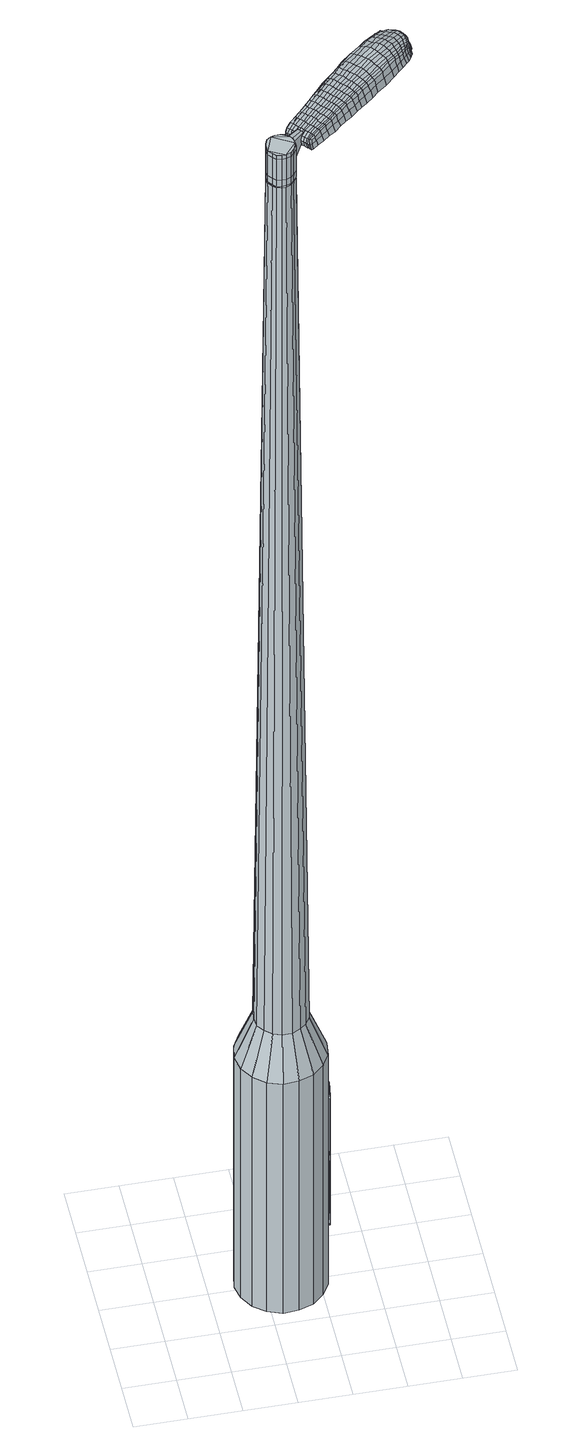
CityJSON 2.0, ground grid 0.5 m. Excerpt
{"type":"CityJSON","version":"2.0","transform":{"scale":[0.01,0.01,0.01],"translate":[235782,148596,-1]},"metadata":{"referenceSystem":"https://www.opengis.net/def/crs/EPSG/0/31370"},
"CityObjects":{
"object1":{"type":"GenericCityObject","attributes":{"cluster":1,"mean_distance_to_centroid":0.271,"new_centroid_x":235783.17,"new_centroid_y":148597.03,"mean_distance_to_camera":8.84,"H1":-27.48,"H2":-46.46,"Z_final":111.24,"cluster2":-1,"proj_x":235786.15,"proj_y":148600.44,"id_line":62622,"bearing_l":131.19,"distance":4.54,"orientation":"right","G_obj":41.19},"geometry":[{"type":"MultiSurface","lod":"2","boundaries":[[[0,1,2,3]],[[1,4,5,2]],[[4,6,7,5]],[[6,8,9,7]],[[8,10,11,9]],[[10,12,13,11]],[[12,14,15,13]],[[14,16,17,15]],[[16,18,19,17]],[[18,20,21,19]],[[20,22,23,21]],[[22,24,25,23]],[[24,26,27,25]],[[26,28,29,27]],[[28,30,31,29]],[[30,32,33,31]],[[32,34,35,33]],[[34,0,3,35]],[[36,37,38,39]],[[38,40,41,42]],[[41,43,42]],[[42,44,45,46]],[[45,47,46]],[[46,48,49,50]],[[49,51,50]],[[42,46,50,38]],[[50,52,39,38]],[[53,36,39]],[[2,5,7,35]],[[7,9,11,15]],[[11,13,15]],[[15,17,19,23]],[[19,21,23]],[[23,25,27,31]],[[27,29,31]],[[15,23,31,7]],[[31,33,35,7]],[[3,2,35]],[[1,0,54,55]],[[0,34,56,54]],[[34,32,57,56]],[[32,30,58,57]],[[30,28,59,58]],[[28,26,60,59]],[[26,24,61,60]],[[24,22,62,61]],[[22,20,63,62]],[[20,18,64,63]],[[18,16,65,64]],[[16,14,66,65]],[[14,12,67,66]],[[12,10,68,67]],[[10,8,69,68]],[[8,6,70,69]],[[6,4,71,70]],[[4,1,55,71]],[[55,54,72,73]],[[54,56,74,72]],[[56,57,75,74]],[[57,58,76,75]],[[58,59,77,76]],[[59,60,78,77]],[[60,61,79,78]],[[61,62,80,79]],[[62,63,81,80]],[[63,64,82,81]],[[64,65,83,82]],[[65,66,84,83]],[[66,67,85,84]],[[67,68,86,85]],[[68,69,87,86]],[[69,70,88,87]],[[70,71,89,88]],[[71,55,73,89]],[[90,91,92,73]],[[93,94,91,90]],[[75,95,94,93]],[[76,96,95,75]],[[97,98,96,76]],[[99,100,98,97]],[[101,102,100,99]],[[103,104,102,101]],[[105,106,104,103]],[[107,108,106,105]],[[109,110,108,107]],[[84,111,110,109]],[[85,112,111,84]],[[113,114,112,85]],[[87,115,114,113]],[[116,117,115,87]],[[89,118,117,116]],[[73,92,118,89]],[[119,120,121,122]],[[123,119,122,124]],[[125,123,124,126]],[[127,125,126,128]],[[129,127,128,130]],[[131,129,130,132]],[[133,131,132,134]],[[135,133,134,136]],[[137,135,136,138]],[[139,137,138,140]],[[141,139,140,142]],[[143,141,142,144]],[[145,143,144,146]],[[147,145,146,148]],[[149,147,148,150]],[[151,149,150,152]],[[72,90,73]],[[72,74,93,90]],[[74,75,93]],[[77,97,76]],[[77,78,99,97]],[[78,79,101,99]],[[79,80,103,101]],[[80,81,105,103]],[[81,82,107,105]],[[82,83,109,107]],[[83,84,109]],[[86,113,85]],[[86,87,113]],[[88,116,87]],[[88,89,116]],[[153,92,91]],[[154,117,118]],[[154,115,117]],[[155,114,115]],[[155,112,114]],[[156,110,111]],[[156,157,108,110]],[[157,158,106,108]],[[158,159,104,106]],[[159,160,102,104]],[[160,161,100,102]],[[161,162,98,100]],[[162,96,98]],[[163,94,95]],[[163,153,91,94]],[[39,52,151,164]],[[92,153,165,152]],[[53,39,164,120]],[[153,163,121,165]],[[36,53,120,119]],[[163,95,122,121]],[[37,36,119,123]],[[95,96,124,122]],[[38,37,123,125]],[[96,162,126,124]],[[40,38,125,127]],[[162,161,128,126]],[[41,40,127,129]],[[161,160,130,128]],[[43,41,129,131]],[[160,159,132,130]],[[42,43,131,133]],[[159,158,134,132]],[[44,42,133,135]],[[158,157,136,134]],[[45,44,135,137]],[[157,156,138,136]],[[47,45,137,139]],[[156,111,140,138]],[[46,47,139,141]],[[111,112,142,140]],[[48,46,141,143]],[[112,155,144,142]],[[49,48,143,145]],[[155,115,146,144]],[[51,49,145,147]],[[115,154,148,146]],[[50,51,147,149]],[[154,118,150,148]],[[52,50,149,151]],[[118,92,152,150]],[[151,152,166,167]],[[152,165,168,166]],[[165,121,169,168]],[[121,120,170,169]],[[120,164,171,170]],[[164,151,167,171]],[[172,173,174,175]],[[176,172,175,177]],[[172,176,178,179]],[[173,172,179,180]],[[181,182,183,184]],[[185,181,184,186]],[[181,185,187,188]],[[182,181,188,189]],[[190,191,192,193]],[[194,190,193,195]],[[190,194,196,197]],[[191,190,197,198]],[[199,200,201,202]],[[203,199,202,204]],[[199,203,205,206]],[[200,199,206,207]],[[208,209,210,211]],[[212,208,211,213]],[[208,212,214,215]],[[209,208,215,216]],[[217,218,219,220]],[[221,217,220,222]],[[217,221,223,224]],[[218,217,224,225]],[[226,227,228,229]],[[218,226,229,219]],[[226,218,225,230]],[[227,226,230,231]],[[232,233,234,235]],[[227,232,235,228]],[[232,227,231,236]],[[233,232,236,237]],[[238,176,177,239]],[[233,238,239,234]],[[238,233,237,240]],[[176,238,240,178]],[[241,242,243,244]],[[245,241,244,246]],[[241,245,247,248]],[[242,241,248,249]],[[250,251,252,253]],[[242,250,253,243]],[[250,242,249,254]],[[251,250,254,255]],[[256,257,258,259]],[[251,256,259,252]],[[256,251,255,260]],[[257,256,260,261]],[[262,263,264,265]],[[257,262,265,258]],[[262,257,261,266]],[[263,262,266,267]],[[268,173,180,269]],[[263,268,269,264]],[[268,263,267,270]],[[173,268,270,174]],[[271,272,273,274]],[[275,271,274,276]],[[271,275,277,278]],[[272,271,278,279]],[[280,281,282,283]],[[272,280,283,273]],[[280,272,279,284]],[[281,280,284,285]],[[286,287,288,289]],[[281,286,289,282]],[[286,281,285,290]],[[287,286,290,291]],[[292,185,186,293]],[[287,292,293,288]],[[292,287,291,294]],[[185,292,294,187]],[[295,296,297,298]],[[299,295,298,300]],[[295,299,301,302]],[[296,295,302,303]],[[304,305,306,307]],[[296,304,307,297]],[[304,296,303,308]],[[305,304,308,309]],[[310,311,312,313]],[[305,310,313,306]],[[310,305,309,314]],[[311,310,314,315]],[[316,317,318,319]],[[311,316,319,312]],[[316,311,315,320]],[[317,316,320,321]],[[322,182,189,323]],[[317,322,323,318]],[[322,317,321,324]],[[182,322,324,183]],[[325,211,210,326]],[[327,325,326,328]],[[325,327,329,330]],[[211,325,330,213]],[[331,327,328,332]],[[333,331,332,334]],[[331,333,335,336]],[[327,331,336,329]],[[337,333,334,338]],[[339,337,338,340]],[[337,339,341,342]],[[333,337,342,335]],[[343,339,340,344]],[[345,343,344,346]],[[343,345,347,348]],[[339,343,348,341]],[[349,345,346,350]],[[200,349,350,201]],[[349,200,207,351]],[[345,349,351,347]],[[352,353,198,197]],[[354,352,197,196]],[[352,354,355,356]],[[353,352,356,357]],[[358,359,357,356]],[[360,358,356,355]],[[358,360,361,362]],[[359,358,362,363]],[[364,365,363,362]],[[366,364,362,361]],[[364,366,367,368]],[[365,364,368,369]],[[370,371,369,368]],[[372,370,368,367]],[[370,372,205,203]],[[371,370,203,204]],[[373,374,375,376]],[[275,373,376,277]],[[373,275,276,377]],[[374,373,377,378]],[[379,194,195,380]],[[374,379,380,375]],[[379,374,378,381]],[[194,379,381,196]],[[382,383,384,385]],[[221,382,385,223]],[[382,221,222,386]],[[383,382,386,387]],[[388,389,390,391]],[[383,388,391,384]],[[388,383,387,392]],[[389,388,392,393]],[[394,191,198,395]],[[389,394,395,390]],[[394,389,393,396]],[[191,394,396,192]],[[397,398,399,400]],[[179,397,400,180]],[[397,179,178,401]],[[398,397,401,402]],[[403,404,405,406]],[[398,403,406,399]],[[403,398,402,407]],[[404,403,407,408]],[[409,202,201,410]],[[404,409,410,405]],[[409,404,408,411]],[[202,409,411,204]],[[412,413,414,415]],[[184,412,415,186]],[[412,184,183,416]],[[413,412,416,417]],[[418,206,205,419]],[[413,418,419,414]],[[418,413,417,420]],[[206,418,420,207]],[[421,422,423,424]],[[299,421,424,301]],[[421,299,300,425]],[[422,421,425,426]],[[427,212,213,428]],[[422,427,428,423]],[[427,422,426,429]],[[212,427,429,214]],[[430,431,432,433]],[[245,430,433,247]],[[430,245,246,434]],[[431,430,434,435]],[[436,437,438,439]],[[431,436,439,432]],[[436,431,435,440]],[[437,436,440,441]],[[442,209,216,443]],[[437,442,443,438]],[[442,437,441,444]],[[209,442,444,210]],[[445,446,435,434]],[[244,445,434,246]],[[445,244,243,447]],[[446,445,447,448]],[[449,450,441,440]],[[446,449,440,435]],[[449,446,448,451]],[[450,449,451,452]],[[453,326,210,444]],[[450,453,444,441]],[[453,450,452,454]],[[326,453,454,328]],[[455,456,457,458]],[[302,455,458,303]],[[455,302,301,424]],[[456,455,424,423]],[[459,330,329,460]],[[456,459,460,457]],[[459,456,423,428]],[[330,459,428,213]],[[461,462,448,447]],[[253,461,447,243]],[[461,253,252,463]],[[462,461,463,464]],[[465,466,452,451]],[[462,465,451,448]],[[465,462,464,467]],[[466,465,467,468]],[[469,332,328,454]],[[466,469,454,452]],[[469,466,468,470]],[[332,469,470,334]],[[471,472,473,474]],[[308,471,474,309]],[[471,308,303,458]],[[472,471,458,457]],[[475,336,335,476]],[[472,475,476,473]],[[475,472,457,460]],[[336,475,460,329]],[[477,478,464,463]],[[259,477,463,252]],[[477,259,258,479]],[[478,477,479,480]],[[481,482,468,467]],[[478,481,467,464]],[[481,478,480,483]],[[482,481,483,484]],[[485,338,334,470]],[[482,485,470,468]],[[485,482,484,486]],[[338,485,486,340]],[[487,488,489,490]],[[314,487,490,315]],[[487,314,309,474]],[[488,487,474,473]],[[491,342,341,492]],[[488,491,492,489]],[[491,488,473,476]],[[342,491,476,335]],[[493,494,480,479]],[[265,493,479,258]],[[493,265,264,495]],[[494,493,495,496]],[[497,498,484,483]],[[494,497,483,480]],[[497,494,496,499]],[[498,497,499,500]],[[501,344,340,486]],[[498,501,486,484]],[[501,498,500,502]],[[344,501,502,346]],[[503,504,505,506]],[[320,503,506,321]],[[503,320,315,490]],[[504,503,490,489]],[[507,348,347,508]],[[504,507,508,505]],[[507,504,489,492]],[[348,507,492,341]],[[509,510,496,495]],[[269,509,495,264]],[[509,269,180,400]],[[510,509,400,399]],[[511,512,500,499]],[[510,511,499,496]],[[511,510,399,406]],[[512,511,406,405]],[[513,350,346,502]],[[512,513,502,500]],[[513,512,405,410]],[[350,513,410,201]],[[514,515,417,416]],[[324,514,416,183]],[[514,324,321,506]],[[515,514,506,505]],[[516,351,207,420]],[[515,516,420,417]],[[516,515,505,508]],[[351,516,508,347]],[[517,518,378,377]],[[274,517,377,276]],[[517,274,273,519]],[[518,517,519,520]],[[521,354,196,381]],[[518,521,381,378]],[[521,518,520,522]],[[354,521,522,355]],[[523,524,525,526]],[[224,523,526,225]],[[523,224,223,385]],[[524,523,385,384]],[[527,528,529,530]],[[524,527,530,525]],[[527,524,384,391]],[[528,527,391,390]],[[531,353,357,532]],[[528,531,532,529]],[[531,528,390,395]],[[353,531,395,198]],[[533,534,520,519]],[[283,533,519,273]],[[533,283,282,535]],[[534,533,535,536]],[[537,360,355,522]],[[534,537,522,520]],[[537,534,536,538]],[[360,537,538,361]],[[539,540,541,542]],[[230,539,542,231]],[[539,230,225,526]],[[540,539,526,525]],[[543,544,545,546]],[[540,543,546,541]],[[543,540,525,530]],[[544,543,530,529]],[[547,359,363,548]],[[544,547,548,545]],[[547,544,529,532]],[[359,547,532,357]],[[549,550,536,535]],[[289,549,535,282]],[[549,289,288,551]],[[550,549,551,552]],[[553,366,361,538]],[[550,553,538,536]],[[553,550,552,554]],[[366,553,554,367]],[[555,556,557,558]],[[236,555,558,237]],[[555,236,231,542]],[[556,555,542,541]],[[559,560,561,562]],[[556,559,562,557]],[[559,556,541,546]],[[560,559,546,545]],[[563,365,369,564]],[[560,563,564,561]],[[563,560,545,548]],[[365,563,548,363]],[[565,566,552,551]],[[293,565,551,288]],[[565,293,186,415]],[[566,565,415,414]],[[567,372,367,554]],[[566,567,554,552]],[[567,566,414,419]],[[372,567,419,205]],[[568,569,402,401]],[[240,568,401,178]],[[568,240,237,558]],[[569,568,558,557]],[[570,571,408,407]],[[569,570,407,402]],[[570,569,557,562]],[[571,570,562,561]],[[572,371,204,411]],[[571,572,411,408]],[[572,571,561,564]],[[371,572,564,369]],[[573,574,575,576]],[[576,575,577,578]],[[579,577,575,580]],[[580,575,574,581]],[[582,583,584,585]],[[585,584,586,587]],[[588,586,584,589]],[[589,584,583,590]],[[591,592,593,594]],[[594,593,595,596]],[[597,595,593,598]],[[598,593,592,599]],[[600,601,602,603]],[[603,602,604,605]],[[606,604,602,607]],[[607,602,601,608]],[[609,610,611,612]],[[612,611,613,614]],[[615,613,611,616]],[[616,611,610,617]],[[618,619,620,621]],[[621,620,622,623]],[[624,622,620,625]],[[625,620,619,626]],[[627,628,629,630]],[[630,629,619,618]],[[626,619,629,631]],[[631,629,628,632]],[[633,634,635,636]],[[636,635,628,627]],[[632,628,635,637]],[[637,635,634,638]],[[578,577,639,640]],[[640,639,634,633]],[[638,634,639,641]],[[641,639,577,579]],[[642,643,644,645]],[[645,644,646,647]],[[648,646,644,649]],[[649,644,643,650]],[[651,652,653,654]],[[654,653,643,642]],[[650,643,653,655]],[[655,653,652,656]],[[657,658,659,660]],[[660,659,652,651]],[[656,652,659,661]],[[661,659,658,662]],[[663,664,665,666]],[[666,665,658,657]],[[662,658,665,667]],[[667,665,664,668]],[[581,574,669,670]],[[670,669,664,663]],[[668,664,669,671]],[[671,669,574,573]],[[672,673,674,675]],[[675,674,676,677]],[[678,676,674,679]],[[679,674,673,680]],[[681,682,683,684]],[[684,683,673,672]],[[680,673,683,685]],[[685,683,682,686]],[[687,688,689,690]],[[690,689,682,681]],[[686,682,689,691]],[[691,689,688,692]],[[587,586,693,694]],[[694,693,688,687]],[[692,688,693,695]],[[695,693,586,588]],[[696,697,698,699]],[[699,698,700,701]],[[702,700,698,703]],[[703,698,697,704]],[[705,706,707,708]],[[708,707,697,696]],[[704,697,707,709]],[[709,707,706,710]],[[711,712,713,714]],[[714,713,706,705]],[[710,706,713,715]],[[715,713,712,716]],[[717,718,719,720]],[[720,719,712,711]],[[716,712,719,721]],[[721,719,718,722]],[[590,583,723,724]],[[724,723,718,717]],[[722,718,723,725]],[[725,723,583,582]],[[609,612,726,727]],[[727,726,728,729]],[[730,728,726,731]],[[731,726,612,614]],[[729,728,732,733]],[[733,732,734,735]],[[736,734,732,737]],[[737,732,728,730]],[[735,734,738,739]],[[739,738,740,741]],[[742,740,738,743]],[[743,738,734,736]],[[741,740,744,745]],[[745,744,746,747]],[[748,746,744,749]],[[749,744,740,742]],[[747,746,750,751]],[[751,750,601,600]],[[608,601,750,752]],[[752,750,746,748]],[[599,753,754,598]],[[598,754,755,597]],[[756,755,754,757]],[[757,754,753,758]],[[758,759,760,757]],[[757,760,761,756]],[[762,761,760,763]],[[763,760,759,764]],[[764,765,766,763]],[[763,766,767,762]],[[768,767,766,769]],[[769,766,765,770]],[[770,771,772,769]],[[769,772,773,768]],[[606,773,772,604]],[[604,772,771,605]],[[774,775,776,777]],[[777,776,676,678]],[[677,676,776,778]],[[778,776,775,779]],[[596,595,780,781]],[[781,780,775,774]],[[779,775,780,782]],[[782,780,595,597]],[[783,784,785,786]],[[786,785,622,624]],[[623,622,785,787]],[[787,785,784,788]],[[789,790,791,792]],[[792,791,784,783]],[[788,784,791,793]],[[793,791,790,794]],[[599,592,795,796]],[[796,795,790,789]],[[794,790,795,797]],[[797,795,592,591]],[[798,799,800,801]],[[801,800,580,581]],[[579,580,800,802]],[[802,800,799,803]],[[804,805,806,807]],[[807,806,799,798]],[[803,799,806,808]],[[808,806,805,809]],[[600,603,810,811]],[[811,810,805,804]],[[809,805,810,812]],[[812,810,603,605]],[[813,814,815,816]],[[816,815,585,587]],[[582,585,815,817]],[[817,815,814,818]],[[606,607,819,820]],[[820,819,814,813]],[[818,814,819,821]],[[821,819,607,608]],[[822,823,824,825]],[[825,824,700,702]],[[701,700,824,826]],[[826,824,823,827]],[[614,613,828,829]],[[829,828,823,822]],[[827,823,828,830]],[[830,828,613,615]],[[831,832,833,834]],[[834,833,646,648]],[[647,646,833,835]],[[835,833,832,836]],[[837,838,839,840]],[[840,839,832,831]],[[836,832,839,841]],[[841,839,838,842]],[[617,610,843,844]],[[844,843,838,837]],[[842,838,843,845]],[[845,843,610,609]],[[836,846,847,835]],[[835,847,645,647]],[[642,645,847,848]],[[848,847,846,849]],[[842,850,851,841]],[[841,851,846,836]],[[849,846,851,852]],[[852,851,850,853]],[[609,727,854,845]],[[845,854,850,842]],[[853,850,854,855]],[[855,854,727,729]],[[856,857,858]],[[858,857,703,704]],[[702,703,857,825]],[[825,857,822]],[[730,731,859,860]],[[860,859,857,856]],[[822,857,859,829]],[[829,859,731,614]],[[849,861,848]],[[848,861,654,642]],[[651,654,861,862]],[[862,861,863]],[[853,864,865,852]],[[852,865,861,849]],[[863,861,865,866]],[[866,865,864,867]],[[729,733,868,855]],[[855,868,864,853]],[[867,864,868,869]],[[869,868,733,735]],[[870,871,872]],[[872,871,709,710]],[[704,709,871,858]],[[858,871,870,856]],[[736,737,873,874]],[[874,873,870,872]],[[856,870,873,860]],[[860,873,737,730]],[[863,875,876,862]],[[862,876,660,651]],[[657,660,876,877]],[[877,876,875,878]],[[867,879,880,866]],[[866,880,875,863]],[[878,875,880,881]],[[881,880,879,882]],[[735,739,883,869]],[[869,883,879,867]],[[882,879,883,884]],[[884,883,739,741]],[[885,886,887,888]],[[888,887,715,716]],[[710,715,887,872]],[[887,886,872]],[[742,743,889,890]],[[890,889,886,885]],[[872,886,889,874]],[[874,889,743,736]],[[878,891,892,877]],[[877,892,666,657]],[[663,666,892,893]],[[893,892,891,894]],[[882,895,896,881]],[[881,896,891,878]],[[894,891,896,897]],[[897,896,895,898]],[[741,745,899,884]],[[884,899,895,882]],[[898,895,899,900]],[[900,899,745,747]],[[901,902,903,904]],[[904,903,721,722]],[[716,721,903,888]],[[888,903,902,885]],[[748,749,905,906]],[[906,905,902,901]],[[885,902,905,890]],[[890,905,749,742]],[[894,907,908,893]],[[893,908,670,663]],[[581,670,908,801]],[[801,908,907,798]],[[898,909,910,897]],[[897,910,907,894]],[[798,907,910,807]],[[807,910,909,804]],[[747,751,911,900]],[[900,911,909,898]],[[804,909,911,811]],[[811,911,751,600]],[[818,912,913,817]],[[817,913,725,582]],[[722,725,913,904]],[[904,913,912,901]],[[608,752,914,821]],[[821,914,912,818]],[[901,912,914,906]],[[906,914,752,748]],[[779,915,916,778]],[[778,916,675,677]],[[672,675,916,917]],[[917,916,915,918]],[[597,755,919,782]],[[782,919,915,779]],[[918,915,919,920]],[[920,919,755,756]],[[921,922,923,924]],[[924,923,625,626]],[[624,625,923,786]],[[786,923,922,783]],[[925,926,927,928]],[[928,927,922,921]],[[783,922,927,792]],[[792,927,926,789]],[[758,753,929,930]],[[930,929,926,925]],[[789,926,929,796]],[[796,929,753,599]],[[918,931,932,917]],[[917,932,684,672]],[[681,684,932,933]],[[933,932,931,934]],[[756,761,935,920]],[[920,935,931,918]],[[934,931,935,936]],[[936,935,761,762]],[[937,938,939,940]],[[940,939,631,632]],[[626,631,939,924]],[[924,939,938,921]],[[941,942,943,944]],[[944,943,938,937]],[[921,938,943,928]],[[928,943,942,925]],[[764,759,945,946]],[[946,945,942,941]],[[925,942,945,930]],[[930,945,759,758]],[[934,947,948,933]],[[933,948,690,681]],[[687,690,948,949]],[[949,948,947,950]],[[762,767,951,936]],[[936,951,947,934]],[[950,947,951,952]],[[952,951,767,768]],[[953,954,955,956]],[[956,955,637,638]],[[632,637,955,940]],[[940,955,954,937]],[[957,958,959,960]],[[960,959,954,953]],[[937,954,959,944]],[[944,959,958,941]],[[770,765,961,962]],[[962,961,958,957]],[[941,958,961,946]],[[946,961,765,764]],[[950,963,964,949]],[[949,964,694,687]],[[587,694,964,816]],[[816,964,963,813]],[[768,773,965,952]],[[952,965,963,950]],[[813,963,965,820]],[[820,965,773,606]],[[803,966,967,802]],[[802,967,641,579]],[[638,641,967,956]],[[956,967,966,953]],[[809,968,969,808]],[[808,969,966,803]],[[953,966,969,960]],[[960,969,968,957]],[[605,771,970,812]],[[812,970,968,809]],[[957,968,970,962]],[[962,970,771,770]],[[573,576,175,174]],[[576,578,177,175]],[[588,589,188,187]],[[589,590,189,188]],[[591,594,193,192]],[[594,596,195,193]],[[615,616,215,214]],[[616,617,216,215]],[[618,621,220,219]],[[621,623,222,220]],[[627,630,229,228]],[[630,618,219,229]],[[633,636,235,234]],[[636,627,228,235]],[[578,640,239,177]],[[640,633,234,239]],[[648,649,248,247]],[[649,650,249,248]],[[650,655,254,249]],[[655,656,255,254]],[[656,661,260,255]],[[661,662,261,260]],[[662,667,266,261]],[[667,668,267,266]],[[668,671,270,267]],[[671,573,174,270]],[[678,679,278,277]],[[679,680,279,278]],[[680,685,284,279]],[[685,686,285,284]],[[686,691,290,285]],[[691,692,291,290]],[[692,695,294,291]],[[695,588,187,294]],[[696,699,298,297]],[[699,701,300,298]],[[705,708,307,306]],[[708,696,297,307]],[[711,714,313,312]],[[714,705,306,313]],[[717,720,319,318]],[[720,711,312,319]],[[590,724,323,189]],[[724,717,318,323]],[[774,777,376,375]],[[777,678,277,376]],[[596,781,380,195]],[[781,774,375,380]],[[623,787,386,222]],[[787,788,387,386]],[[788,793,392,387]],[[793,794,393,392]],[[794,797,396,393]],[[797,591,192,396]],[[701,826,425,300]],[[826,827,426,425]],[[827,830,429,426]],[[830,615,214,429]],[[831,834,433,432]],[[834,648,247,433]],[[837,840,439,438]],[[840,831,432,439]],[[617,844,443,216]],[[844,837,438,443]],[[971,972,973,974]],[[975,976,974,973]],[[977,978,979,980]],[[981,982,983,984]],[[972,985,986,973]],[[987,975,973,986]],[[988,977,980,989]],[[990,991,982,981]],[[985,992,993,986]],[[993,994,987,986]],[[995,988,989,996]],[[997,991,990,998]],[[992,999,1000,993]],[[1000,1001,994,993]],[[1002,995,996,1003]],[[1004,997,998,1005]],[[1006,1007,1008,1009]],[[1010,1011,1007,1006]],[[1010,1012,1013,1011]],[[1012,1014,1015,1013]],[[1016,1017,1018,1019]],[[1020,1021,1017,1016]],[[1022,1023,1021,1020]],[[1024,1025,1023,1022]],[[1019,1008,1007,1016]],[[1016,1007,1011,1020]],[[1011,1013,1022,1020]],[[1013,1015,1024,1022]],[[980,979,976,975]],[[989,980,975,987]],[[994,996,989,987]],[[1001,1003,996,994]],[[981,984,978,977]],[[990,981,977,988]],[[998,990,988,995]],[[1005,998,995,1002]],[[982,1006,1009,983]],[[991,1010,1006,982]],[[1012,1010,991,997]],[[1014,1012,997,1004]],[[1026,1027,1028,1029]],[[1028,1030,1031,1032]],[[1028,1032,1033,1034]],[[1028,1034,1029]],[[1035,1026,1029,1036]],[[1037,1036,1029,1038]],[[1039,1038,1029]],[[1040,1028,1027,1041]],[[1042,1040,1041,1043]],[[1044,1042,1043,1045]],[[1046,1044,1045,1047]],[[1048,1046,1047,1049]],[[1049,1050,1051,1052]],[[1049,1052,1053,1054]],[[1049,1054,1055,1056]],[[1055,1057,1058,1059]],[[1055,1059,1060,1061]],[[1055,1061,1056]],[[1049,1056,1048]],[[1062,1063,1027,1026]],[[1064,1065,1030,1028]],[[1066,1067,1039,1029]],[[1063,1068,1041,1027]],[[1069,1064,1028,1040]],[[1068,1070,1043,1041]],[[1071,1069,1040,1042]],[[1070,1072,1045,1043]],[[1073,1071,1042,1044]],[[1072,1074,1047,1045]],[[1075,1073,1044,1046]],[[1074,1076,1049,1047]],[[1077,1075,1046,1048]],[[1076,1078,1050,1049]],[[1079,1080,1057,1055]],[[1081,1077,1048,1056]],[[1051,1050,1078,1082]],[[1052,1051,1082,1083]],[[1053,1052,1083,1084]],[[1054,1053,1084,1085]],[[1055,1054,1085,1079]],[[1086,1062,1026,1035]],[[1087,1086,1035,1036]],[[1088,1087,1036,1037]],[[1089,1088,1037,1038]],[[1067,1089,1038,1039]],[[1031,1030,1065,1090]],[[1058,1057,1080,1091]],[[1032,1031,1090,1092]],[[1033,1032,1092,1093]],[[1034,1033,1093,1094]],[[1029,1034,1094,1066]],[[1059,1058,1091,1095]],[[1060,1059,1095,1096]],[[1061,1060,1096,1097]],[[1056,1061,1097,1081]]]}]}
},
"vertices":[
[149,133,384],[156,120,384],[156,120,96],[149,133,96],[159,106,384],[159,106,96],[157,91,384],[157,91,96],[150,79,384],[150,79,96],[139,69,384],[139,69,96],[125,64,384],[125,64,96],[110,63,384],[110,63,96],[96,68,384],[96,68,96],[85,77,384],[85,77,96],[77,90,384],[77,90,96],[74,104,384],[74,104,96],[77,119,384],[77,119,96],[84,132,384],[84,132,96],[95,141,384],[95,141,96],[109,147,384],[109,147,96],[123,147,384],[123,147,96],[137,142,384],[137,142,96],[119,118,1524],[114,118,1524],[110,117,1524],[127,114,1524],[106,114,1524],[104,109,1524],[104,100,1524],[103,105,1524],[107,96,1524],[110,93,1524],[119,92,1524],[115,92,1524],[124,94,1524],[127,97,1524],[130,105,1524],[130,101,1524],[129,110,1524],[123,117,1524],[136,122,429],[140,114,429],[129,127,429],[121,130,429],[112,130,429],[104,127,429],[97,121,429],[93,113,429],[92,105,429],[93,96,429],[98,89,429],[105,83,429],[113,80,429],[122,80,429],[130,84,429],[136,89,429],[141,97,429],[142,106,429],[127,114,1483],[129,110,1483],[123,117,1483],[119,118,1483],[114,118,1483],[110,117,1483],[106,114,1483],[104,109,1483],[103,105,1483],[104,100,1483],[107,96,1483],[110,93,1483],[115,92,1483],[119,92,1483],[124,94,1483],[127,97,1483],[130,101,1483],[130,105,1483],[126,114,1483],[126,114,1485],[129,110,1485],[123,116,1483],[123,116,1485],[119,118,1485],[114,118,1485],[110,116,1483],[110,116,1485],[107,113,1483],[107,113,1485],[105,109,1483],[105,109,1485],[104,105,1483],[104,105,1485],[105,100,1483],[105,100,1485],[107,97,1483],[107,97,1485],[111,94,1483],[111,94,1485],[115,92,1485],[119,92,1485],[123,94,1483],[123,94,1485],[127,97,1485],[129,101,1483],[129,101,1485],[130,105,1485],[119,118,1519],[123,117,1519],[123,117,1493],[119,118,1493],[114,118,1519],[114,118,1493],[110,117,1519],[110,117,1493],[106,114,1519],[106,114,1493],[104,109,1519],[104,109,1493],[103,105,1519],[103,105,1493],[104,100,1519],[104,100,1493],[107,96,1519],[107,96,1493],[110,93,1519],[110,93,1493],[115,92,1519],[115,92,1493],[119,92,1519],[119,92,1493],[124,94,1519],[124,94,1493],[127,97,1519],[127,97,1493],[130,101,1519],[130,101,1493],[130,105,1519],[130,105,1493],[129,110,1519],[129,110,1493],[127,114,1485],[130,101,1485],[124,94,1485],[110,93,1485],[107,96,1485],[104,100,1485],[103,105,1485],[104,109,1485],[106,114,1485],[110,117,1485],[123,117,1485],[127,114,1519],[127,114,1493],[143,124,1513],[143,124,1518],[141,126,1513],[139,129,1513],[139,129,1518],[141,126,1518],[210,160,1519],[204,156,1518],[206,156,1509],[212,160,1510],[216,166,1519],[218,166,1510],[215,166,1526],[208,161,1525],[202,156,1525],[184,189,1519],[179,185,1518],[180,183,1525],[185,188,1525],[191,195,1519],[191,194,1526],[191,197,1510],[184,192,1510],[179,187,1509],[251,225,1519],[254,222,1519],[254,222,1513],[252,225,1513],[248,227,1519],[248,228,1513],[247,226,1524],[250,224,1524],[252,221,1524],[195,176,1530],[190,171,1529],[192,168,1529],[198,173,1530],[202,182,1531],[205,179,1531],[200,185,1530],[193,179,1530],[188,174,1529],[135,122,1512],[137,120,1512],[137,121,1517],[136,123,1517],[133,125,1512],[134,125,1517],[133,126,1506],[135,123,1506],[137,121,1506],[253,200,1519],[251,198,1519],[253,197,1512],[255,200,1512],[255,202,1518],[256,202,1512],[254,203,1522],[252,201,1523],[250,199,1524],[248,194,1519],[244,190,1519],[246,190,1512],[250,194,1512],[247,195,1524],[243,191,1525],[240,186,1519],[234,181,1519],[236,181,1511],[241,186,1511],[238,187,1526],[232,181,1526],[225,173,1519],[227,173,1510],[224,174,1526],[151,115,1513],[157,120,1513],[156,120,1518],[150,115,1517],[147,112,1512],[147,113,1516],[148,112,1506],[153,115,1507],[159,119,1507],[163,124,1514],[169,129,1515],[168,129,1520],[162,125,1519],[165,124,1507],[171,128,1507],[175,133,1515],[181,138,1516],[179,138,1522],[174,134,1521],[177,133,1508],[183,138,1508],[187,142,1517],[193,147,1517],[191,147,1524],[185,143,1523],[189,142,1508],[195,147,1509],[198,151,1518],[197,152,1524],[200,151,1509],[230,228,1519],[228,226,1519],[228,225,1524],[231,227,1523],[233,229,1518],[233,228,1522],[232,230,1512],[230,229,1512],[227,228,1512],[224,223,1519],[219,220,1519],[219,218,1525],[224,222,1524],[223,225,1512],[219,221,1512],[214,216,1519],[208,211,1519],[209,209,1526],[215,214,1526],[214,218,1511],[208,213,1511],[200,203,1519],[200,202,1526],[200,205,1510],[132,138,1513],[137,143,1513],[137,145,1507],[132,139,1507],[128,134,1512],[128,135,1506],[129,134,1516],[132,137,1517],[137,142,1518],[142,148,1514],[148,154,1515],[148,155,1507],[142,150,1507],[143,147,1519],[148,152,1520],[153,159,1515],[158,164,1516],[158,166,1508],[153,161,1508],[153,157,1521],[159,163,1522],[164,169,1517],[169,175,1517],[169,176,1509],[164,171,1508],[164,168,1523],[169,173,1524],[174,180,1518],[174,182,1509],[174,178,1524],[140,127,1519],[142,125,1519],[145,132,1520],[147,130,1520],[144,134,1520],[138,129,1519],[151,137,1522],[153,135,1522],[157,142,1523],[158,139,1523],[155,144,1523],[149,139,1521],[162,146,1524],[164,144,1524],[168,151,1525],[170,149,1525],[166,154,1525],[160,149,1524],[173,156,1526],[175,154,1526],[179,161,1527],[181,159,1527],[177,164,1527],[171,159,1526],[184,166,1528],[186,164,1528],[182,169,1528],[248,222,1527],[250,219,1527],[244,224,1526],[241,221,1527],[244,219,1528],[247,216,1528],[239,214,1529],[242,212,1529],[236,217,1528],[231,212,1530],[234,210,1530],[236,207,1530],[228,205,1531],[231,202,1531],[225,208,1530],[219,202,1531],[222,199,1531],[224,196,1531],[212,190,1531],[214,188,1531],[209,193,1531],[235,230,1518],[238,229,1519],[238,231,1513],[235,231,1513],[234,228,1523],[237,228,1523],[243,229,1519],[243,229,1513],[242,227,1524],[256,205,1518],[256,207,1518],[255,207,1523],[254,204,1523],[257,204,1513],[257,207,1513],[257,211,1519],[256,215,1519],[255,214,1524],[255,210,1523],[258,211,1513],[257,215,1513],[255,218,1519],[254,217,1524],[256,219,1513],[207,162,1528],[206,163,1528],[200,159,1528],[201,157,1527],[213,167,1528],[212,169,1529],[204,166,1529],[202,168,1530],[196,164,1529],[198,161,1528],[211,171,1529],[209,174,1530],[200,171,1530],[194,166,1529],[207,177,1531],[186,186,1528],[187,185,1529],[194,191,1529],[192,192,1528],[180,181,1527],[182,180,1528],[190,182,1529],[197,188,1530],[185,177,1528],[127,132,1512],[128,130,1512],[130,130,1517],[128,132,1517],[127,133,1506],[128,131,1506],[131,128,1512],[132,128,1517],[131,128,1506],[145,111,1512],[143,113,1512],[145,113,1506],[146,111,1506],[145,113,1517],[144,114,1517],[142,114,1512],[140,116,1512],[141,117,1506],[143,114,1506],[143,115,1517],[141,117,1517],[138,118,1512],[139,119,1506],[139,119,1517],[149,116,1519],[148,117,1519],[155,121,1520],[154,122,1520],[147,119,1519],[145,121,1519],[152,124,1520],[151,126,1520],[143,123,1519],[149,128,1520],[132,136,1519],[134,134,1519],[139,139,1520],[138,141,1520],[136,132,1519],[141,137,1520],[161,125,1521],[160,127,1521],[167,130,1522],[166,131,1522],[158,128,1521],[156,131,1521],[164,133,1522],[162,135,1523],[155,133,1522],[160,137,1523],[143,146,1521],[144,144,1521],[150,149,1522],[149,151,1522],[147,142,1521],[152,147,1522],[172,135,1523],[171,136,1523],[178,139,1524],[177,141,1524],[170,138,1523],[168,140,1524],[175,143,1525],[174,145,1525],[166,142,1524],[172,147,1525],[154,156,1523],[155,155,1523],[161,160,1524],[159,161,1524],[158,152,1524],[163,157,1525],[184,144,1525],[183,145,1525],[190,148,1526],[189,150,1526],[181,147,1526],[179,149,1526],[187,152,1527],[185,154,1527],[177,152,1526],[183,157,1527],[165,166,1525],[166,165,1525],[171,170,1526],[170,171,1526],[168,162,1526],[174,167,1527],[195,153,1527],[194,154,1527],[193,156,1527],[191,159,1528],[189,161,1528],[175,176,1527],[177,175,1527],[179,172,1528],[233,227,1525],[235,226,1525],[230,224,1526],[232,224,1526],[240,226,1526],[237,223,1527],[252,203,1525],[253,205,1525],[250,203,1526],[250,200,1525],[253,208,1525],[253,212,1526],[250,209,1527],[250,206,1526],[252,216,1526],[249,213,1527],[225,221,1526],[228,221,1527],[221,218,1527],[223,217,1528],[232,219,1528],[227,215,1529],[246,197,1526],[246,199,1527],[242,194,1528],[242,192,1527],[246,202,1527],[245,205,1528],[240,200,1529],[241,197,1528],[244,208,1528],[239,204,1530],[216,214,1528],[218,213,1529],[210,208,1528],[212,207,1529],[222,210,1529],[215,205,1530],[238,188,1528],[237,190,1528],[231,185,1529],[231,183,1528],[236,193,1529],[235,196,1530],[228,190,1530],[230,187,1530],[233,199,1530],[226,193,1531],[201,200,1529],[203,199,1529],[206,196,1530],[223,175,1528],[222,177,1529],[220,179,1530],[218,182,1530],[216,185,1531],[205,157,1509],[203,157,1518],[208,162,1518],[210,162,1509],[215,167,1519],[217,167,1510],[213,168,1525],[207,162,1525],[201,158,1525],[181,181,1525],[181,183,1518],[186,188,1518],[186,186,1525],[192,194,1519],[192,192,1525],[192,196,1510],[186,190,1509],[181,185,1509],[252,221,1513],[252,220,1519],[250,223,1519],[250,224,1513],[247,225,1519],[247,226,1513],[246,224,1524],[249,222,1524],[251,220,1524],[192,169,1528],[190,171,1528],[196,176,1529],[198,174,1529],[203,182,1529],[205,179,1529],[200,185,1529],[193,179,1529],[188,174,1528],[139,123,1516],[138,122,1512],[137,124,1512],[137,124,1516],[135,126,1512],[135,127,1516],[135,127,1506],[137,125,1506],[139,122,1506],[251,199,1512],[250,199,1519],[252,201,1518],[253,201,1512],[253,203,1518],[254,203,1512],[252,203,1522],[251,202,1523],[248,200,1523],[244,191,1512],[242,192,1519],[246,196,1519],[248,195,1512],[245,196,1524],[241,192,1525],[234,182,1511],[233,182,1519],[238,188,1519],[240,187,1511],[237,188,1525],[231,183,1526],[224,175,1519],[226,175,1510],[222,175,1526],[155,122,1518],[156,121,1513],[150,117,1513],[149,117,1517],[146,114,1512],[146,115,1515],[147,114,1506],[152,116,1506],[158,121,1507],[167,131,1520],[168,130,1514],[162,126,1514],[161,126,1519],[164,126,1507],[170,130,1507],[178,140,1522],[180,139,1516],[174,135,1515],[173,135,1521],[176,135,1508],[182,139,1508],[190,149,1523],[192,149,1517],[186,144,1516],[184,145,1522],[188,144,1508],[193,148,1508],[197,153,1517],[196,154,1524],[199,153,1509],[229,223,1523],[229,224,1519],[231,226,1518],[232,225,1523],[233,227,1518],[233,226,1522],[233,228,1512],[231,228,1512],[229,226,1512],[221,217,1525],[220,218,1519],[225,221,1519],[225,220,1524],[225,223,1512],[220,220,1512],[210,208,1526],[209,209,1519],[215,214,1519],[216,213,1525],[215,216,1511],[209,211,1511],[201,202,1519],[201,200,1526],[201,204,1510],[138,143,1507],[138,142,1513],[133,137,1513],[133,138,1506],[130,133,1512],[130,134,1506],[131,133,1515],[133,135,1517],[139,141,1518],[149,154,1507],[149,152,1514],[144,147,1514],[144,149,1507],[144,146,1519],[149,151,1520],[160,165,1508],[160,163,1516],[154,158,1515],[154,159,1508],[155,156,1521],[160,161,1522],[170,175,1508],[170,173,1517],[165,168,1516],[165,170,1508],[165,166,1522],[171,171,1523],[175,178,1517],[175,180,1509],[176,176,1524],[141,127,1518],[142,125,1518],[146,132,1519],[148,130,1519],[144,134,1519],[139,130,1518],[152,137,1520],[153,135,1520],[157,142,1521],[159,140,1521],[155,144,1521],[150,139,1520],[163,147,1523],[165,145,1523],[168,152,1524],[170,150,1524],[166,154,1524],[161,149,1523],[174,157,1525],[176,154,1525],[179,161,1526],[181,159,1526],[177,164,1526],[172,159,1525],[185,166,1527],[187,164,1527],[183,169,1527],[249,218,1526],[247,221,1526],[244,223,1525],[241,220,1526],[244,218,1526],[246,215,1526],[241,211,1528],[239,214,1528],[236,216,1527],[231,212,1528],[234,209,1529],[236,207,1529],[231,202,1530],[228,205,1530],[226,207,1529],[219,201,1530],[222,199,1530],[224,196,1530],[214,188,1530],[212,190,1530],[210,193,1530],[237,229,1513],[237,227,1518],[235,227,1518],[235,229,1512],[234,226,1523],[237,226,1523],[242,227,1519],[242,227,1513],[241,225,1523],[253,207,1523],[254,207,1518],[254,205,1518],[252,205,1523],[255,205,1512],[255,207,1512],[253,214,1523],[254,214,1519],[254,211,1519],[253,210,1523],[255,211,1513],[255,215,1513],[253,218,1519],[252,217,1524],[254,218,1513],[200,160,1527],[205,164,1527],[206,163,1527],[200,159,1526],[213,169,1527],[212,170,1528],[196,164,1528],[202,169,1528],[204,166,1528],[198,162,1527],[210,172,1528],[209,174,1529],[200,171,1529],[194,166,1528],[207,177,1529],[194,190,1528],[188,184,1527],[187,186,1527],[193,191,1527],[181,181,1526],[183,180,1527],[190,182,1528],[197,188,1528],[185,177,1527],[131,132,1516],[130,132,1512],[129,132,1512],[130,132,1516],[129,133,1506],[130,133,1506],[132,129,1512],[133,129,1516],[133,130,1506],[146,114,1506],[145,114,1512],[145,113,1512],[147,113,1506],[146,114,1516],[145,115,1516],[143,118,1506],[142,118,1512],[144,116,1512],[145,116,1506],[144,117,1516],[142,119,1516],[140,120,1512],[141,120,1506],[141,121,1516],[149,118,1518],[149,117,1518],[155,122,1519],[154,123,1519],[146,122,1518],[147,120,1518],[153,124,1519],[151,126,1519],[144,124,1518],[149,128,1519],[140,139,1519],[134,135,1518],[139,140,1519],[137,132,1518],[142,137,1519],[160,127,1520],[166,131,1521],[166,132,1521],[157,131,1520],[158,129,1520],[164,134,1521],[162,136,1521],[155,133,1520],[161,138,1521],[145,145,1520],[144,145,1520],[150,150,1521],[147,142,1520],[153,147,1521],[172,137,1522],[172,136,1522],[178,141,1523],[177,141,1523],[168,141,1522],[170,138,1522],[176,143,1523],[174,145,1524],[166,143,1523],[172,147,1524],[161,160,1523],[156,155,1522],[155,156,1522],[160,161,1523],[158,152,1522],[164,157,1523],[183,146,1524],[184,145,1524],[189,150,1525],[189,151,1525],[179,150,1525],[181,148,1524],[187,152,1525],[185,155,1526],[178,152,1525],[183,157,1526],[172,170,1525],[167,165,1524],[166,166,1524],[171,171,1525],[169,162,1524],[174,167,1525],[194,155,1526],[195,154,1526],[191,159,1527],[193,157,1526],[189,162,1527],[177,175,1526],[176,176,1526],[180,172,1526],[235,225,1524],[233,225,1524],[230,223,1525],[232,223,1525],[240,224,1525],[237,222,1525],[249,203,1525],[251,205,1524],[251,203,1524],[249,201,1525],[249,209,1526],[251,212,1525],[252,209,1524],[249,206,1525],[251,215,1525],[248,212,1526],[228,220,1526],[226,220,1526],[221,216,1526],[223,216,1527],[232,218,1526],[227,214,1527],[241,195,1527],[245,199,1526],[245,197,1526],[241,193,1526],[239,201,1528],[244,205,1527],[245,202,1526],[240,198,1527],[243,208,1527],[238,204,1528],[218,212,1527],[217,212,1527],[210,207,1527],[212,206,1528],[222,210,1528],[215,204,1529],[230,185,1528],[236,190,1527],[236,189,1527],[230,184,1527],[228,190,1529],[234,196,1529],[235,193,1528],[229,188,1528],[233,199,1529],[226,193,1530],[203,198,1528],[202,199,1528],[206,196,1529],[221,177,1528],[222,176,1528],[218,182,1529],[220,180,1529],[216,185,1530],[147,113,1508],[143,118,1508],[168,139,1509],[173,133,1509],[185,153,1510],[190,146,1510],[215,178,1512],[221,171,1512],[207,159,1511],[201,166,1511],[228,190,1513],[238,199,1514],[244,192,1514],[235,183,1513],[138,123,1508],[163,145,1509],[179,159,1510],[209,185,1512],[195,173,1511],[222,197,1513],[232,206,1514],[134,128,1508],[157,151,1509],[173,165,1510],[203,192,1512],[189,180,1511],[227,212,1514],[216,204,1513],[129,134,1508],[152,157,1509],[168,172,1510],[196,199,1512],[183,187,1511],[221,219,1514],[210,211,1513],[248,208,1514],[251,212,1514],[255,207,1514],[254,202,1514],[242,215,1514],[246,218,1514],[237,221,1514],[241,223,1514],[231,227,1514],[237,228,1514],[252,218,1515],[253,222,1515],[253,221,1515],[255,214,1515],[250,221,1515],[252,223,1515],[247,224,1515],[251,224,1515],[244,227,1515],[250,225,1515],[105,147,334],[109,148,334],[109,148,165],[96,143,171],[105,147,165],[102,145,165],[99,144,166],[97,144,167],[96,143,169],[102,145,334],[99,144,333],[97,144,332],[96,143,331],[96,143,328],[124,148,165],[124,148,334],[138,143,165],[138,143,334],[150,134,165],[150,134,334],[158,121,165],[158,121,334],[161,106,165],[161,106,334],[160,102,334],[160,98,334],[159,96,333],[159,94,332],[159,92,331],[159,92,328],[160,102,165],[159,92,171],[159,92,169],[159,94,167],[159,96,166],[160,98,165],[106,144,334],[110,145,334],[110,145,165],[106,144,165],[97,140,171],[97,140,328],[124,145,334],[124,145,165],[137,141,334],[137,141,165],[148,132,334],[148,132,165],[155,120,334],[155,120,165],[158,106,334],[158,106,165],[157,103,334],[156,92,328],[156,92,171],[157,103,165],[157,99,334],[156,96,333],[156,94,332],[156,93,331],[103,143,334],[100,142,333],[98,141,332],[97,141,331],[103,143,165],[156,93,169],[100,142,166],[98,141,167],[97,141,169],[156,94,167],[156,96,166],[157,99,165]
]}
